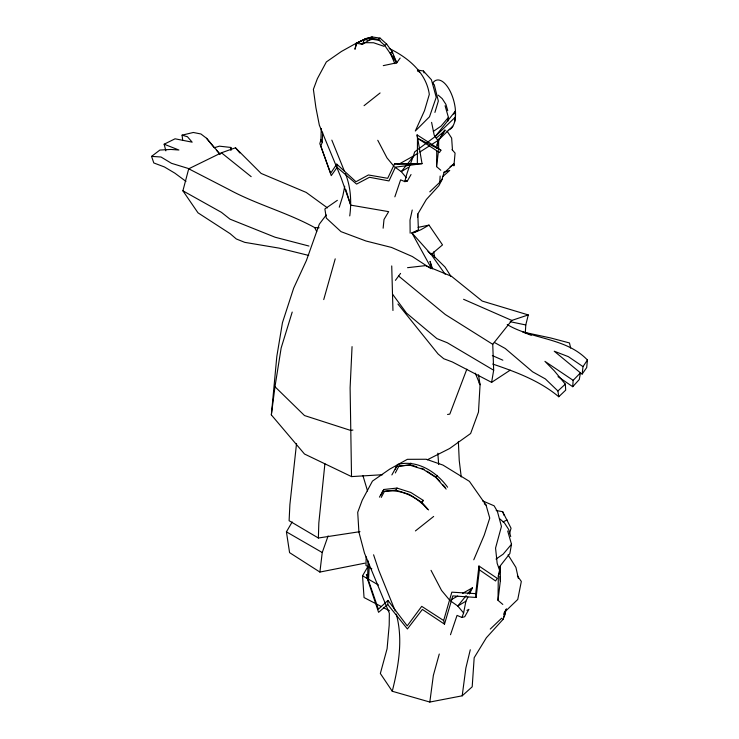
<?xml version="1.0" encoding="UTF-8"?>
<svg xmlns="http://www.w3.org/2000/svg" width="739" height="739" viewBox="0 0 739 739"><rect width="100%" height="100%" fill="white"/><g stroke="black" fill="none" stroke-linecap="round" stroke-linejoin="round"><path stroke-width="1.11" d="M438.624 149.583L438.643 138.858M502.806 604.437L498.003 600.327L500.34 580.937L500.368 566.268L499.915 568.42M454.485 122.249L455.381 117.095L455.409 111.099L435.179 136.558L414.671 151.911C411.678 161.859 406.893 171.254 404.88 181.646L400.612 179.845L394.857 196.833M440.786 170.229L436.564 166.617L436.777 150.858M436.804 148.604L437.968 139.902M498.003 600.327L498.317 575.967L499.453 570.582M366.174 556.836L365.962 565.492L371.828 568.799M417.092 134.895L417.48 138.258L439.483 152.52L440.906 150.193L417.092 134.895L422.034 163.661L394.552 163.873L387.698 178.302L368.419 174.977L355.967 181.729L336.735 164.113L330.638 173.249L319.821 143.652L320.938 139.754L321.253 128.521M359.995 531.655L318.37 538.01L318.832 522.926L324.901 463.75M369.334 564.226L368.493 580.272L367.625 576.632L368.096 560.929M336.735 164.113L337.113 167.383L331.248 175.633L320.809 145.925L322.259 142.415L322.592 132.198M352.06 346.628L350.11 387.818L351.524 476.6L382.626 474.706M479.389 569.834L495.583 580.965L497.199 578.314L478.946 566.009L479.389 569.834L476.11 597.454L452.804 595.902L444.499 624.15L422.385 609.435L407.411 628.963L387.772 604.511L387.975 600.41L378.377 609.213L366.368 574.397L367.625 576.632M417.59 217.423L417.794 214.033L426.366 199.465L438.883 185.711L442.291 179.152M525.3 333.03L525.78 324.957L528.283 314.934L482.225 301.069L451.538 276.331L425.544 265.624L407.54 267.684M429.784 191.835L439.77 182.293L440.148 176.048M558.01 376.631L572.734 386.709L573.141 380.336L580.448 372.853L554.232 351.21L568.309 356.632L582.997 366.618L582.175 374.036L580.189 373.066M498.317 575.967L499.97 571.33L500.368 566.268M351.524 476.6L304.496 454.014L271.352 414.912L276.82 356.429L282.455 322.675L293.679 288.118L306.399 260.534L319.331 224.139L326.259 214.975M345.372 173.536C350.785 186.902 351.662 201.719 349.75 215.917M507.231 324.597C532.653 339.728 566.074 337.621 587.431 360.004L586.692 367.579L582.175 374.036M383.135 228.194L384.003 219.492L388.668 211.64L350.711 205.128L341.178 177.988L319.35 125.214L315.904 107.626L313.391 89.345L317.354 78.713L326.352 61.937L341.427 51.462L356.983 42.816L356.226 43.324L354.951 49.282L356.641 43.897M476.11 597.454L475.704 593.648L478.946 566.009M364.918 563.164L319.895 572.06L322.241 552.532L328.116 535.904M436.564 166.617L438.486 150.719M271.352 414.912L274.973 386.728L281.153 348.004L292.21 312.07M473.773 559.783L484.248 535.101L489.745 518.076L486.05 505.079L469.413 481.357L442.975 465.09L426.283 459.252L407.355 459.325L389.638 469.173L372.456 481.098L362.221 500.211L357.713 512.321L358.923 532.191L364.484 553.169L389.351 613.287L389.204 625.12L387.097 648.703L380.345 673.488L392.27 691.261L429.821 702.05L462.198 695.815L465.856 668.074L470.281 649.766M429.821 702.05L433.359 675.409L439.271 654.024M296.542 443.511L289.891 504.608L289.106 520.727L318.37 538.01M397.942 304.052L438.079 353.972L443.742 358.729L452.286 361.934L491.62 382.359L493.661 370.23L492.747 344.328L511.794 320.421L528.283 314.934M580.448 372.853L579.284 379.513L572.734 386.709M447.695 121.492L448.425 117.39L445.081 105.751M507.702 531.008L511.508 544.255L509.845 553.594L498.917 567.561M344.716 186.265L342.868 195.743L339.266 207.216M450.494 634.746L457.044 615.393L461.903 617.453L463.602 612.991L465.903 601.213L467.916 597.094M392.27 691.261C398.506 666.162 403.291 639.586 396.27 614.109M412.233 210.015L410.006 220.065L410.154 233.21M308.717 255.435L279.13 248.128L244.757 242.355L236.286 238.956L230.171 233.7L197.987 212.823L182.903 190.81L188.722 168.797L221.432 152.779L235.482 147.791L261.135 173.425L306.195 192.417L327.451 207.89M462.198 695.815L472.193 686.808L474.179 657.719L486.382 637.739L502.88 619.568L506.446 608.899L504.109 612.825M323.737 299.591L335.22 258.844M509.531 533.604L511.046 528.237L502.64 511.656L496.183 510.566M444.499 624.15L443.659 620.538L451.834 592.161L475.704 593.648M434.911 112.42L438.347 101.049L434.246 84.708L432.74 83.221M379.375 40.082C374.793 38.4 368.632 36.839 364.17 39.647L362.563 44.238L356.226 43.324L366.193 38.474L372.17 36.95L380.068 38.123L386.7 44.146L392.307 51.841L396.723 62.806L383.273 65.632M436.851 145.232L438.301 141.149L444.638 130.018M466.854 369.14L449.811 414.108L447.557 414.477M502.88 619.568L505.199 614.22L504.968 611.929M469.431 593.999L472.461 587.819L462.642 593.315M379.44 497.125L383.827 489.486L397 488.082L410.801 492.47L423.299 500.405L421.904 502.391L428.583 509.947M380.936 495.195L383.827 489.486M391.873 474.928L397.665 464.462C417.212 459.436 436.472 471.833 447.603 487.213M395.254 469.219L397.665 464.462M381.241 497.439L384.308 491.601C400.538 488.22 417.424 496.977 427.567 509.42M395.319 472.96L398.894 466.152L410.616 464.803M396.178 466.411L409.683 465.099L410.838 463.067M404.88 181.646L407.346 181.009L411.032 174.543M453.709 114.092L455.409 111.099M382.312 491.444L395.818 490.133L397 488.082M319.895 572.06L289.577 552.643L286.418 531.849L292.191 521.937M381.361 606.562L364.041 597.546L362.535 575.801L367.726 566.868M582.997 366.618L587.431 360.004M446.162 489.098L435.77 477.357L437.137 475.38M380.068 38.123L377.989 39.315L384.631 45.338L396.723 62.806L400.141 58.085M421.609 502.742L423.299 500.405M395.42 280.349L400.566 273.402M439.77 182.293L441.968 179.475L443.88 173.037L453.792 164.012L453.912 165.841L455.067 153.093L452.037 149.611M417.941 153.222L414.145 155.633L401.249 171.624L406.367 177.73M466.17 595.625L457.774 606.035L463.602 612.991M467.565 593.888L472.461 587.819M448.425 117.39L441.081 126.092L433.322 131.413M511.508 544.255L503.139 554.176L495.998 559.072M505.393 611.356L517.762 599.449L521.328 581.454L517.383 575.847M435.179 136.558L455.381 117.095M452.795 126.221L439.529 138.978L445.368 130.184L436.241 138.119M490.271 629.065L501.652 618.192M492.756 364.059C516.007 371.976 539.738 380.742 558.758 396.751L565.695 390.137L565.317 384.132L554.185 370.719L544.939 361.362L573.141 380.336M558.758 396.751L557.917 390.986L565.317 384.132M443.058 176.298L449.728 170.45L443.76 172.261M387.772 604.511L378.58 612.317L366.969 577.473L368.493 580.272M364.059 105.677L380.086 92.966M415.42 530.925L433.664 516.441M185.96 181.378L174.884 173.175L164.381 166.931L153.795 162.95L151.569 156.382L159.873 150.054L170.921 149.444L178.893 150.017L164.15 144.207L165.859 150.858M450.088 166.737L453.792 164.012M337.353 200.324L324.874 208.952L326.333 218.107L341.002 231.64L366.008 241.016L391.541 247.445L412.279 256.498L430.976 268.673M491.62 382.359L510.224 370.147M419.844 152.012L429.341 145.98M432.195 144.17L437.894 140.558M408.39 167.393L401.249 171.624L395.189 167.337M465.903 601.213L457.774 606.035L450.762 601.075M372.17 36.95L364.17 39.647L356.226 43.324L366.193 38.474M384.631 45.338L386.7 44.146M394.82 63.656L390.303 52.996L392.307 51.841L392.307 53.402M398.229 164.538L414.145 155.633M450.864 599.902L457.737 596.059M466.937 610.368L468.914 609.361L464.72 616.723L461.903 617.453M427.299 459.806L449.617 448.527L470.632 433.516L478.484 412.066L480.064 384.751L478.521 374.784M164.15 144.207L175.051 138.803L192.158 142.165L187.457 136.743L182.071 135.154L182.718 140.456M412.233 233.275L418.422 230.198L417.794 214.033M503.037 521.9L507.102 519.96M445.174 274.252L431.207 254.484L442.513 244.895L429.008 225.109L420.981 229.7L414.099 232.628M431.373 268.294L411.863 232.85L417.84 230.208M380.068 40.46L372.17 39.296L369.241 40.239L362.563 44.238L360.447 43.407M182.071 135.154L193.332 132.475L200.925 133.981L206.541 138.267L219.917 154.026M418.071 227.381L429.008 225.109M352.928 430.061L350.674 430.431L304.496 415.549L274.973 386.728M422.034 163.661L395.402 167.162L388.982 180.935L369.463 177.277L356.567 184.103L337.113 167.383M394.552 163.873L417.341 164.095L417.48 138.258L440.906 150.193M363.782 42.65L373.601 42.76L384.049 46.335M188.722 168.797L228.979 189.544C256.442 204.454 287.24 212.481 314.722 227.603L319.146 227.788M151.569 156.382L160.982 157.001L171.494 163.319L189.664 168.889M231.058 149.666L230.864 147.449L219.391 146.165L214.255 147.735L206.541 138.267M364.17 39.647L369.241 40.239L370.137 38.123L372.17 39.296M417.396 70.066L423.382 70.981L431.41 79.738L436.222 97.289L429.498 116.79L415.3 131.025L424.491 110.684L429.313 94.407C426.292 72.588 407.956 57.513 389.222 48.478M405.101 180.621L407.346 181.009M510.187 321.705L525.78 324.957M308.939 246.041L275.084 237.219L230.041 219.169L221.414 212.333L182.903 190.81M409.683 465.099L423.382 469.45L435.77 477.357M395.818 490.133L409.508 494.493L421.904 502.391M411.651 465.145L416.814 466.863M420.953 468.24L424.057 469.265M531.286 335.34L522.741 331.996L550.86 338.009L569.473 342.951L570.665 348.078M482.539 500.839L494.114 505.809L497.43 511.517L501.439 526.454L495.555 548.07L497.162 563.33L499.97 571.33M463.593 299.295L511.794 320.421M492.34 355.57L502.843 360.189M417.535 71.064L419.503 71.988M383.402 607.624L389.518 610.802M494.289 342.406L505.254 348.494L532.579 371.791L545.354 378.913L557.917 390.986M286.418 531.849L322.241 552.532M362.535 575.801L378.451 584.992M493.661 370.23L447.307 342.757L436.915 338.61L406.515 313.105L392.714 294.408M492.747 344.328L445.294 314.518L398.635 276.044M443.659 620.538L421.72 606.349L407.226 625.878L387.975 600.41M426.856 471.122L435.262 476.673M484.294 503.786L486.05 505.079M221.432 152.779L251.168 176.649M438.199 95.137L442.199 98.629L445.922 104.384L447.742 110.674M499.86 518.907L504.423 522.898L508.663 529.438L510.723 536.606M427.973 251.38L431.207 254.484L411.863 232.85M431.003 253.265L445.007 267.01L451.049 276.506M436.943 478.124L439.917 481.459M442.892 484.802L445.127 487.306M216.425 150.22L220.046 154.359M235.482 147.791L239.833 152.964M394.321 166.728L387.005 157.924L377.768 140.281M449.885 600.456L441.553 590.433L431.022 570.332M438.301 141.149L434.181 135.089L431.594 122.36M446.984 130.979L451.649 138.091L452.499 150.488M508.072 554.869L515.924 567.404L518.399 578.489M503.527 613.813L504.146 614.977M390.303 52.996L393.711 59.563M393.287 56.099L396.723 62.806M479.038 382.747L480.064 384.751L475.297 373.195M320.938 139.754L322.259 142.415M314.722 227.603L316.689 231.547M331.829 140.124L344.522 171.43M395.236 610.959L378.701 570.157L373.583 554.795M502.64 511.656L504.174 515.545M423.382 70.981L424.094 72.902M432.583 268.839L430.043 261.301L431.678 268.285M345.713 189.415L350.711 205.128M362.96 475.694L367.542 490.973M433.691 251.916L434.671 257.495M499.924 576.494L500.34 580.937M437.83 453.192L438.68 464.526M458.365 441.423L459.233 460.499L461.228 476.96M391.725 265.938L392.954 310.5M230.864 147.449L230.919 150.396M432.537 83.396A25.523 11.741 76.3 0 1 445.34 84.043A25.523 11.741 76.3 0 1 455.206 107.949C455.815 114.665 456.083 122.24 451.751 127.875A25.523 11.741 76.3 0 1 449.063 129.611"/></g></svg>
